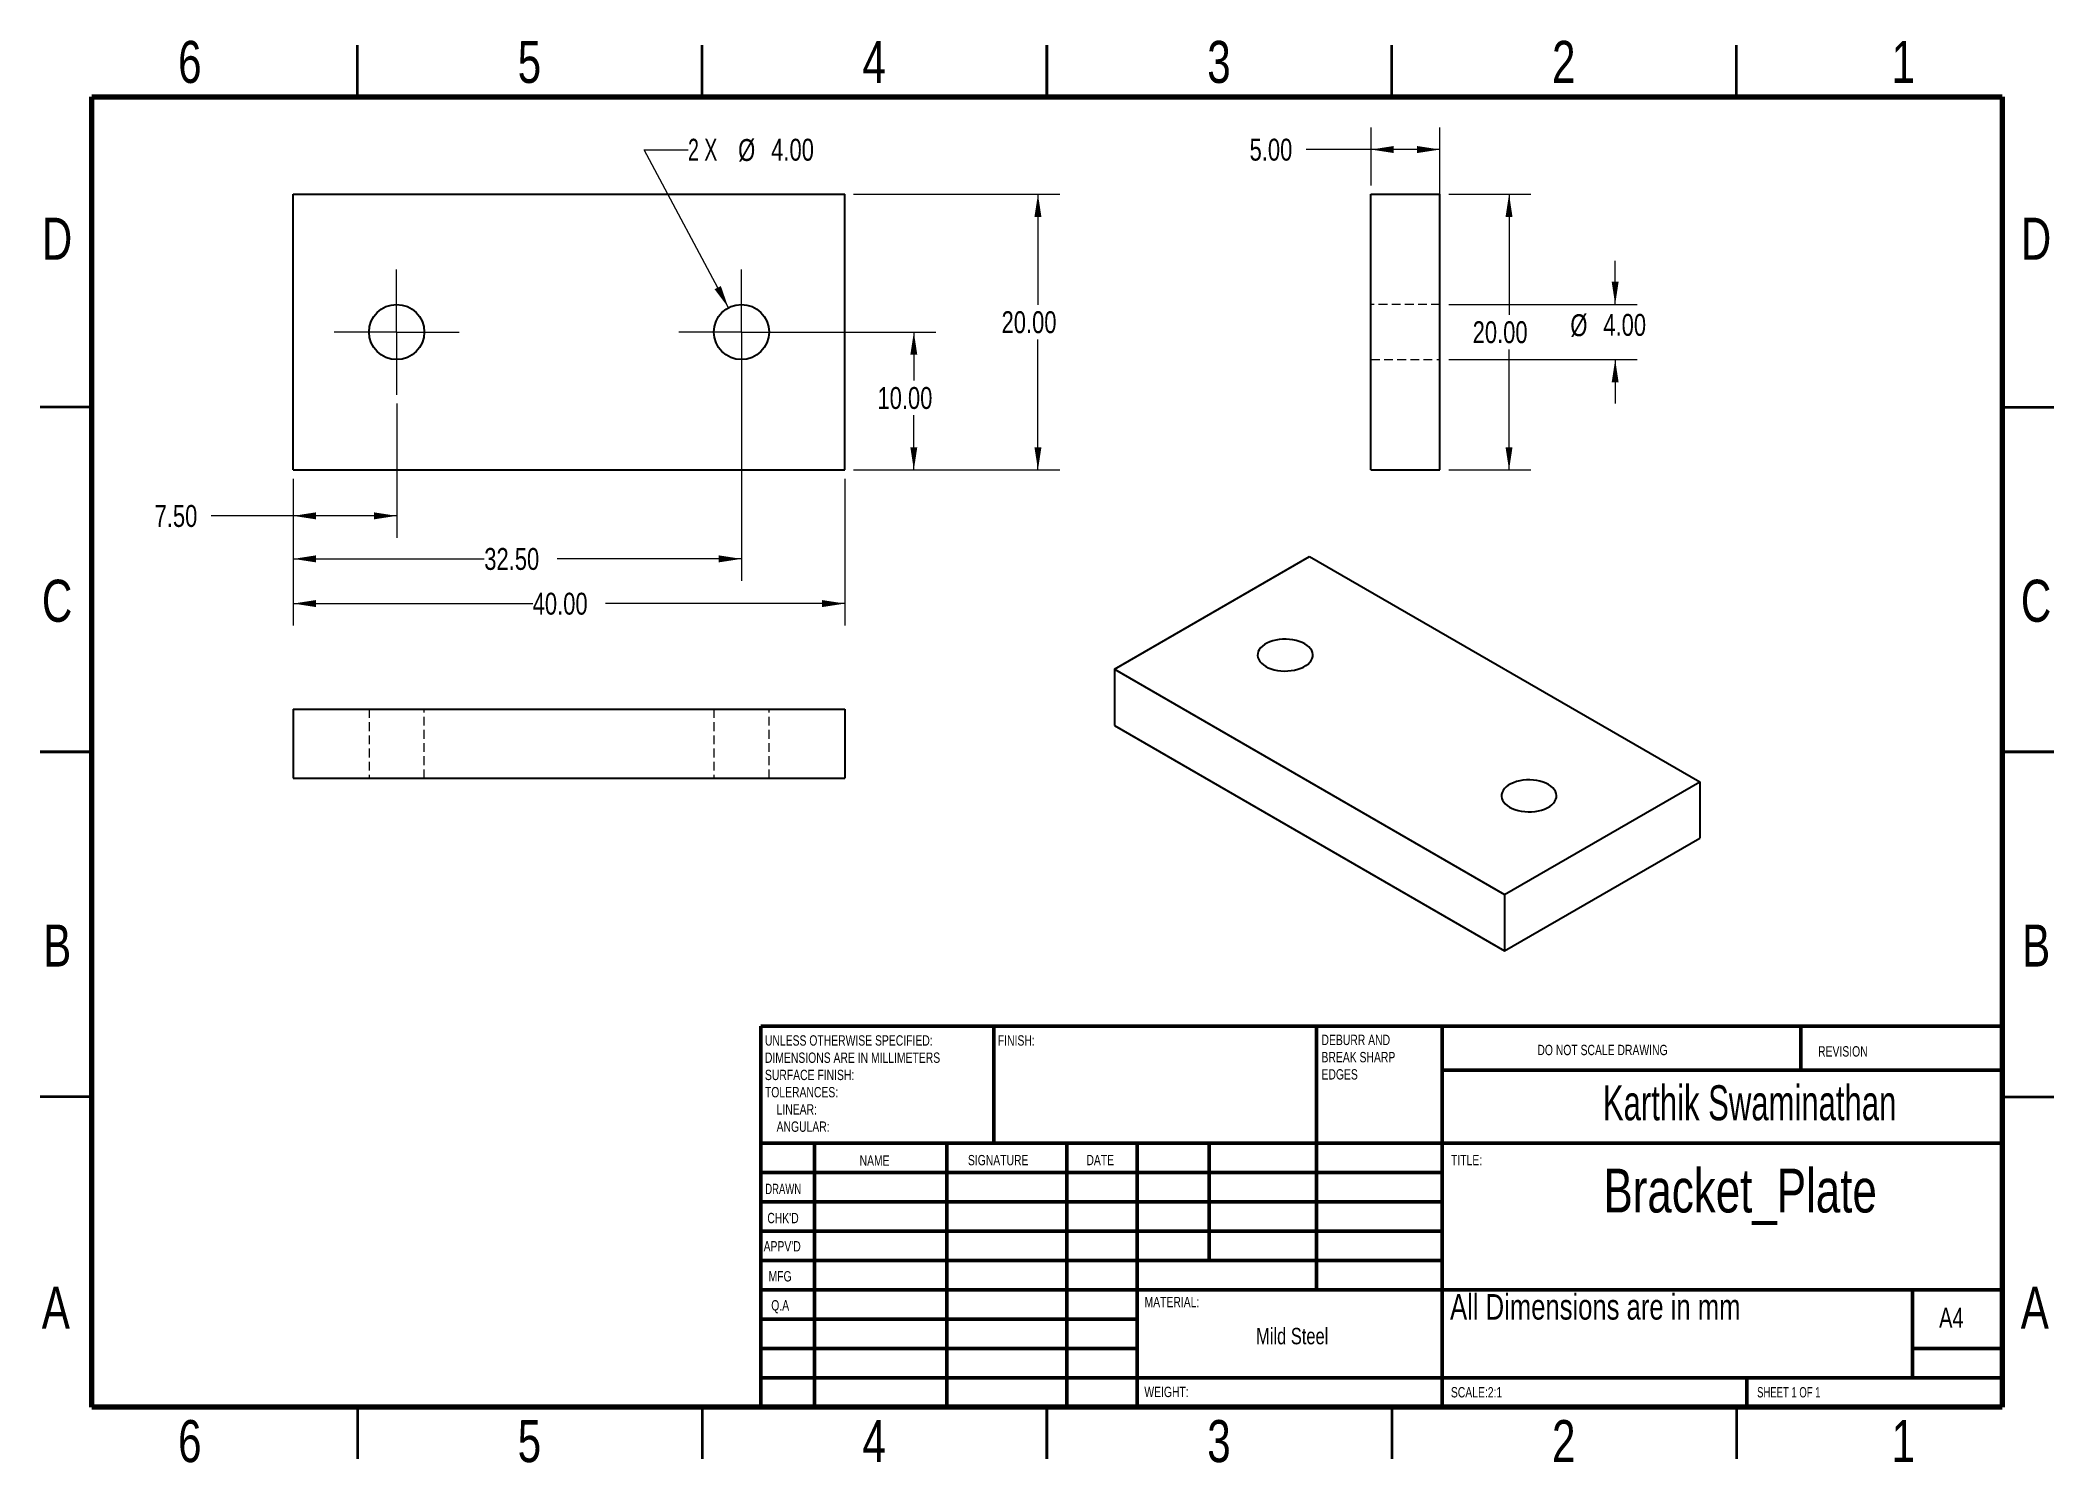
# Model space of a CAD drawing. Header units: millimetres. Extents: x 2 to 294, y 2 to 208.
import ezdxf

# ---------------------------------------------------------------- set-up
doc = ezdxf.new("R2010")
doc.units = ezdxf.units.MM
doc.linetypes.add('HIDDEN', pattern=[1.905, 1.27, -0.635])
doc.styles.add('SLDTEXTSTYLE0', font='TXT', dxfattribs={"width": 0.75})
doc.styles.add('SLDTEXTSTYLE1', font='TXT', dxfattribs={"width": 0.686449})
doc.styles.add('SLDTEXTSTYLE2', font='TXT', dxfattribs={"width": 0.6875})
doc.styles.add('SLDTEXTSTYLE3', font='TXT', dxfattribs={"width": 0.663})
doc.styles.add('SLDTEXTSTYLE4', font='TXT', dxfattribs={"width": 0.666667})
doc.dimstyles.new('SLDDIMSTYLE0', dxfattribs={"dimtxt": 3.175, "dimasz": 3.302, "dimexe": 0, "dimexo": 0.0625, "dimgap": 0.79375, "dimtad": 0, "dimtih": 1, "dimtoh": 1, "dimlfac": 0.5, "dimrnd": 1e-09, "dimzin": 4, "dimdsep": 46, "dimtxsty": 'SLDTEXTSTYLE0', "dimsah": 1, "dimcen": 0.09, "dimadec": 0, "dimazin": 1, "dimtfac": 1, "dimtofl": 0, "dimtmove": 0, "dimatfit": 3, "dimfxl": 0, "dimfrac": 2, "dimtolj": 1, "dimtzin": 12, "dimarcsym": 0})
doc.dimstyles.new('SLDDIMSTYLE1', dxfattribs={"dimtxt": 3.175, "dimasz": 3.302, "dimexe": 0, "dimexo": 0.0625, "dimgap": 0.79375, "dimtad": 0, "dimtih": 1, "dimtoh": 1, "dimlfac": 0.5, "dimrnd": 1e-09, "dimzin": 4, "dimdsep": 46, "dimtxsty": 'SLDTEXTSTYLE0', "dimsah": 1, "dimcen": 0, "dimadec": 0, "dimazin": 1, "dimtfac": 1, "dimtofl": 0, "dimtmove": 0, "dimatfit": 3, "dimfxl": 0, "dimfrac": 2, "dimtolj": 1, "dimtzin": 12, "dimarcsym": 0})
doc.dimstyles.new('SLDDIMSTYLE2', dxfattribs={"dimtxt": 3.175, "dimasz": 3.302, "dimexe": 0, "dimexo": 0.0625, "dimgap": 0.79375, "dimtad": 0, "dimtih": 1, "dimtoh": 1, "dimlfac": 0.5, "dimrnd": 1e-09, "dimzin": 4, "dimdsep": 46, "dimtxsty": 'SLDTEXTSTYLE0', "dimsah": 1, "dimcen": 0.09, "dimadec": 0, "dimazin": 1, "dimtfac": 1, "dimtmove": 0, "dimatfit": 0, "dimfxl": 0, "dimfrac": 2, "dimtolj": 1, "dimtzin": 12, "dimarcsym": 0})

# ---------------------------------------------------------------- blocks, each defined once
blk = doc.blocks.new('SW_NOTE_0')
at = {"color": 0, "linetype": 'Continuous', "lineweight": 0, "char_height": 1.5, "attachment_point": 1, "style": 'SLDTEXTSTYLE0'}
for s, insert in [('UNLESS OTHERWISE SPECIFIED:', (0, 1.93)), ('DIMENSIONS ARE IN MILLIMETERS', (0, -0.57)), ('TOLERANCES:', (0, -5.57)), ('SURFACE FINISH:', (0, -3.07)), ('LINEAR:', (1.69, -8.07)), ('ANGULAR:', (1.69, -10.57))]:
    blk.add_mtext(s, dxfattribs=dict(at, insert=insert))
blk = doc.blocks.new('SW_NOTE_0_1')
at = {"color": 0, "linetype": 'Continuous', "lineweight": 0, "char_height": 1.5, "attachment_point": 1, "style": 'SLDTEXTSTYLE0'}
for s, insert in [('DEBURR AND', (0, 1.93)), ('BREAK SHARP', (0, -0.57)), ('EDGES', (0, -3.07))]:
    blk.add_mtext(s, dxfattribs=dict(at, insert=insert))
blk = doc.blocks.new('_D')
at = {"color": 7, "linetype": 'Continuous', "lineweight": 0}
for p, q in [((54.19, 155.54), (54.19, 136.06)), ((39.19, 144.62), (39.19, 136.06)), ((39.19, 139.24), (27.29, 139.24)), ((54.19, 139.24), (39.19, 139.24))]:
    blk.add_line(p, q, dxfattribs=at)
at = {"color": 7, "linetype": 'Continuous', "lineweight": 18}
for points in [[(39.19, 139.24), (42.49, 138.73), (42.49, 139.75)], [(54.19, 139.24), (50.88, 139.75), (50.88, 138.73)]]:
    blk.add_solid(points, dxfattribs=at)
at = {"color": 7, "linetype": 'Continuous', "lineweight": 18, "insert": (19.08, 140.81), "char_height": 3.175, "attachment_point": 1, "style": 'SLDTEXTSTYLE0'}
blk.add_mtext('7.50', dxfattribs=at)
blk = doc.blocks.new('_D_1')
at = {"color": 7, "linetype": 'Continuous', "lineweight": 0}
for p, q in [((104.19, 164.62), (104.19, 129.83)), ((39.19, 144.62), (39.19, 129.83)), ((39.19, 133), (66.89, 133)), ((104.19, 133), (77.45, 133))]:
    blk.add_line(p, q, dxfattribs=at)
at = {"color": 7, "linetype": 'Continuous', "lineweight": 18}
for points in [[(39.19, 133), (42.49, 132.49), (42.49, 133.51)], [(104.19, 133), (100.88, 133.51), (100.88, 132.49)]]:
    blk.add_solid(points, dxfattribs=at)
at = {"color": 7, "linetype": 'Continuous', "lineweight": 18, "insert": (66.89, 134.58), "char_height": 3.175, "attachment_point": 1, "style": 'SLDTEXTSTYLE0'}
blk.add_mtext('32.50', dxfattribs=at)
blk = doc.blocks.new('_D_2')
at = {"color": 7, "linetype": 'Continuous', "lineweight": 0}
for p, q in [((39.19, 144.62), (39.19, 123.34)), ((119.19, 144.62), (119.19, 123.34)), ((39.19, 126.52), (73.91, 126.52)), ((119.19, 126.52), (84.46, 126.52))]:
    blk.add_line(p, q, dxfattribs=at)
at = {"color": 7, "linetype": 'Continuous', "lineweight": 18}
for points in [[(39.19, 126.52), (42.49, 126.01), (42.49, 127.03)], [(119.19, 126.52), (115.88, 127.03), (115.88, 126.01)]]:
    blk.add_solid(points, dxfattribs=at)
at = {"color": 7, "linetype": 'Continuous', "lineweight": 18, "insert": (73.91, 128.09), "char_height": 3.175, "attachment_point": 1, "style": 'SLDTEXTSTYLE0'}
blk.add_mtext('40.00', dxfattribs=at)
blk = doc.blocks.new('_D_3')
at = {"color": 7, "linetype": 'Continuous', "lineweight": 0}
for p, q in [((105.46, 165.89), (132.36, 165.89)), ((129.19, 165.89), (129.19, 158.87)), ((129.19, 145.89), (129.19, 153.83)), ((120.46, 145.89), (132.36, 145.89))]:
    blk.add_line(p, q, dxfattribs=at)
at = {"color": 7, "linetype": 'Continuous', "lineweight": 18}
for points in [[(129.19, 165.89), (128.68, 162.59), (129.69, 162.59)], [(129.19, 145.89), (129.69, 149.19), (128.68, 149.19)]]:
    blk.add_solid(points, dxfattribs=at)
at = {"color": 7, "linetype": 'Continuous', "lineweight": 18, "insert": (123.91, 157.92), "char_height": 3.175, "attachment_point": 1, "style": 'SLDTEXTSTYLE0'}
blk.add_mtext('10.00', dxfattribs=at)
blk = doc.blocks.new('_D_4')
at = {"color": 7, "linetype": 'Continuous', "lineweight": 0}
for p, q in [((120.46, 185.89), (150.36, 185.89)), ((147.19, 185.89), (147.19, 169.85)), ((147.19, 145.89), (147.19, 164.81)), ((120.46, 145.89), (150.36, 145.89))]:
    blk.add_line(p, q, dxfattribs=at)
at = {"color": 7, "linetype": 'Continuous', "lineweight": 18}
for points in [[(147.19, 185.89), (146.68, 182.59), (147.69, 182.59)], [(147.19, 145.89), (147.69, 149.19), (146.68, 149.19)]]:
    blk.add_solid(points, dxfattribs=at)
at = {"color": 7, "linetype": 'Continuous', "lineweight": 18, "insert": (141.91, 168.91), "char_height": 3.175, "attachment_point": 1, "style": 'SLDTEXTSTYLE0'}
blk.add_mtext('20.00', dxfattribs=at)
blk = doc.blocks.new('_D_5')
at = {"color": 7, "linetype": 'Continuous', "lineweight": 0}
for p, q in [((102.3, 169.42), (90.09, 192.34)), ((90.09, 192.34), (96.44, 192.34))]:
    blk.add_line(p, q, dxfattribs=at)
at = {"color": 7, "linetype": 'Continuous', "lineweight": 18}
blk.add_solid([(102.3, 169.42), (101.2, 172.57), (100.3, 172.1)], dxfattribs=at)
at = {"color": 7, "linetype": 'Continuous', "lineweight": 18, "char_height": 3.175, "attachment_point": 1}
for s, insert, style in [('2 X', (96.44, 193.92), 'SLDTEXTSTYLE4'), ('%%c', (103.71, 193.88), 'SLDTEXTSTYLE0'), ('4.00', (108.5, 193.92), 'SLDTEXTSTYLE0')]:
    blk.add_mtext(s, dxfattribs=dict(at, insert=insert, style=style))
blk = doc.blocks.new('SW_CENTERMARKSYMBOL_0')
at = {"color": 0, "linetype": 'Continuous', "lineweight": 18}
for p, q in [((0, 5.08), (0, 9.08)), ((0, 0), (0, 5.08)), ((-5.08, 0), (-9.08, 0)), ((0, 0), (-5.08, 0)), ((0, 0), (0, -5.08)), ((0, 0), (5.08, 0)), ((5.08, 0), (9.08, 0)), ((0, -5.08), (0, -9.08))]:
    blk.add_line(p, q, dxfattribs=at)
blk = doc.blocks.new('SW_CENTERMARKSYMBOL_1')
at = {"color": 0, "linetype": 'Continuous', "lineweight": 18}
for p, q in [((0, 5.08), (0, 9.08)), ((0, 0), (0, 5.08)), ((-5.08, 0), (-9.08, 0)), ((0, 0), (-5.08, 0)), ((0, 0), (0, -5.08)), ((0, 0), (5.08, 0)), ((5.08, 0), (9.08, 0)), ((0, -5.08), (0, -9.08))]:
    blk.add_line(p, q, dxfattribs=at)
blk = doc.blocks.new('_D_6')
at = {"color": 7, "linetype": 'Continuous', "lineweight": 0}
for p, q in [((195.49, 187.16), (195.49, 195.54)), ((205.49, 147.16), (205.49, 195.54)), ((195.49, 192.36), (186.09, 192.36)), ((205.49, 192.36), (195.49, 192.36))]:
    blk.add_line(p, q, dxfattribs=at)
at = {"color": 7, "linetype": 'Continuous', "lineweight": 18}
for points in [[(195.49, 192.36), (198.79, 191.85), (198.79, 192.87)], [(205.49, 192.36), (202.18, 192.87), (202.18, 191.85)]]:
    blk.add_solid(points, dxfattribs=at)
at = {"color": 7, "linetype": 'Continuous', "lineweight": 18, "insert": (177.88, 193.93), "char_height": 3.175, "attachment_point": 1, "style": 'SLDTEXTSTYLE0'}
blk.add_mtext('5.00', dxfattribs=at)
blk = doc.blocks.new('_D_7')
at = {"color": 7, "linetype": 'Continuous', "lineweight": 0}
for p, q in [((206.76, 185.89), (218.68, 185.89)), ((215.51, 185.89), (215.51, 168.41)), ((215.51, 145.89), (215.51, 163.37)), ((206.76, 145.89), (218.68, 145.89))]:
    blk.add_line(p, q, dxfattribs=at)
at = {"color": 7, "linetype": 'Continuous', "lineweight": 18}
for points in [[(215.51, 185.89), (215, 182.59), (216.01, 182.59)], [(215.51, 145.89), (216.01, 149.19), (215, 149.19)]]:
    blk.add_solid(points, dxfattribs=at)
at = {"color": 7, "linetype": 'Continuous', "lineweight": 18, "insert": (210.23, 167.46), "char_height": 3.175, "attachment_point": 1, "style": 'SLDTEXTSTYLE0'}
blk.add_mtext('20.00', dxfattribs=at)
blk = doc.blocks.new('_D_8')
at = {"color": 7, "linetype": 'Continuous', "lineweight": 0}
for p, q in [((230.9, 169.89), (230.9, 176.24)), ((206.76, 169.89), (234.07, 169.89)), ((206.76, 161.89), (234.07, 161.89)), ((230.9, 161.89), (230.9, 155.54))]:
    blk.add_line(p, q, dxfattribs=at)
at = {"color": 7, "linetype": 'Continuous', "lineweight": 18}
for points in [[(230.9, 169.89), (231.4, 173.19), (230.39, 173.19)], [(230.9, 161.89), (230.39, 158.59), (231.4, 158.59)]]:
    blk.add_solid(points, dxfattribs=at)
at = {"color": 7, "linetype": 'Continuous', "lineweight": 18, "char_height": 3.175, "attachment_point": 1, "style": 'SLDTEXTSTYLE0'}
for s, insert in [('%%c', (224.4, 168.47)), ('4.00', (229.18, 168.52))]:
    blk.add_mtext(s, dxfattribs=dict(at, insert=insert))

msp = doc.modelspace()

# ---------------------------------------------------------------- linework, layer by layer
at = {"color": 7, "linetype": 'Continuous', "lineweight": 35}
for p, q in [((48.5, 200), (48.5, 207.5)), ((98.5, 200), (98.5, 207.5)), ((148.5, 207.5), (148.5, 200)), ((148.5, 200), (148.5, 207.5)), ((198.5, 200), (198.5, 207.5)), ((248.5, 200), (248.5, 207.5)), ((10, 155), (2.5, 155)), ((287, 155), (294.5, 155)), ((2.5, 105), (10, 105)), ((10, 105), (2.5, 105)), ((294.5, 105), (287, 105)), ((287, 105), (294.5, 105)), ((10, 55), (2.5, 55)), ((287, 55), (294.5, 55)), ((48.5, 10), (48.5, 2.5)), ((98.5, 10), (98.5, 2.5)), ((148.5, 2.5), (148.5, 10)), ((148.5, 10), (148.5, 2.5)), ((198.5, 10), (198.5, 2.5)), ((248.5, 10), (248.5, 2.5))]:
    msp.add_line(p, q, dxfattribs=at)
at = {"color": 7, "linetype": 'Continuous', "lineweight": 70}
for p, q in [((10, 10), (10, 200)), ((10, 200), (287, 200)), ((287, 200), (287, 10)), ((287, 10), (10, 10))]:
    msp.add_line(p, q, dxfattribs=at)
at = {"color": 7, "linetype": 'Continuous', "lineweight": 25}
for p, q in [((39.186, 185.891), (119.186, 185.891)), ((39.186, 145.891), (39.186, 185.891)), ((119.186, 145.891), (119.186, 185.891)), ((195.486, 145.891), (195.486, 185.891)), ((195.486, 185.891), (205.486, 185.891)), ((205.486, 145.891), (205.486, 185.891)), ((39.186, 145.891), (119.186, 145.891)), ((195.486, 145.891), (205.486, 145.891)), ((158.3, 117.006), (186.584, 133.334)), ((186.584, 133.334), (243.153, 100.678)), ((158.3, 117.006), (214.868, 84.35)), ((158.3, 117.006), (158.3, 108.841)), ((39.186, 111.203), (119.186, 111.203)), ((39.186, 111.203), (39.186, 101.203)), ((119.186, 111.203), (119.186, 101.203)), ((158.3, 108.841), (214.868, 76.184)), ((39.186, 101.203), (119.186, 101.203)), ((214.868, 84.35), (243.153, 100.678)), ((243.153, 100.678), (243.153, 92.513)), ((214.868, 76.184), (243.153, 92.513)), ((214.868, 84.35), (214.868, 76.184))]:
    msp.add_line(p, q, dxfattribs=at)
at = {"color": 7, "linetype": 'HIDDEN', "lineweight": 18}
for p, q in [((205.486, 169.891), (195.486, 169.891)), ((195.486, 161.891), (205.486, 161.891)), ((50.186, 111.203), (50.186, 101.203)), ((58.186, 101.203), (58.186, 111.203)), ((100.186, 111.203), (100.186, 101.203)), ((108.186, 101.203), (108.186, 111.203))]:
    msp.add_line(p, q, dxfattribs=at)
at = {"color": 7, "linetype": 'Continuous', "lineweight": 50}
for p, q in [((107, 65.25), (287, 65.25)), ((107, 65.25), (107, 10)), ((140.8, 48.25), (140.8, 65.25)), ((187.6, 65.25), (187.6, 27)), ((205.8, 65.25), (205.8, 10)), ((257.8, 58.875), (257.8, 65.25)), ((287, 58.875), (205.8, 58.875)), ((287, 48.25), (107, 48.25)), ((114.8, 48.25), (114.8, 10)), ((133.991, 48.25), (133.991, 10)), ((151.399, 48.25), (151.399, 10)), ((161.6, 10), (161.6, 48.25)), ((172, 31.25), (172, 48.25)), ((205.8, 44), (107, 44)), ((205.8, 39.75), (107, 39.75)), ((205.8, 35.5), (107, 35.5)), ((205.8, 31.25), (107, 31.25)), ((161.6, 27), (107, 27)), ((161.6, 27), (287, 27)), ((274, 14.25), (274, 27)), ((161.6, 22.75), (107, 22.75)), ((161.6, 18.5), (107, 18.5)), ((287, 18.5), (274, 18.5)), ((107, 14.25), (287, 14.25)), ((250, 10), (250, 14.25))]:
    msp.add_line(p, q, dxfattribs=at)
at = {"color": 7, "linetype": 'Continuous', "lineweight": 25, "flags": 128}
for points in [[(180.22, 117.414), (180.597, 117.223), (181.012, 117.06), (181.46, 116.928), (181.933, 116.83), (182.423, 116.766), (182.923, 116.739), (183.425, 116.748), (183.921, 116.794), (184.404, 116.874), (184.865, 116.99), (185.297, 117.137), (185.694, 117.315), (186.049, 117.52), (186.357, 117.749), (186.613, 117.999), (186.812, 118.265), (186.952, 118.543), (187.031, 118.83), (187.047, 119.12), (186.999, 119.408), (186.89, 119.691), (186.72, 119.964), (186.492, 120.223), (186.209, 120.462), (185.877, 120.68), (185.5, 120.872), (185.085, 121.035), (184.637, 121.166), (184.165, 121.265), (183.674, 121.328), (183.174, 121.355), (182.672, 121.346), (182.176, 121.301), (181.694, 121.22), (181.233, 121.105), (180.8, 120.957), (180.403, 120.779), (180.048, 120.574), (179.74, 120.345), (179.485, 120.095), (179.285, 119.829), (179.145, 119.551), (179.066, 119.264), (179.051, 118.975), (179.098, 118.686), (179.207, 118.403), (179.378, 118.13), (179.606, 117.872), (179.888, 117.632), (180.22, 117.414)], [(221.232, 100.27), (220.856, 100.462), (220.44, 100.625), (219.993, 100.756), (219.52, 100.854), (219.03, 100.918), (218.53, 100.945), (218.028, 100.936), (217.531, 100.89), (217.049, 100.81), (216.588, 100.694), (216.156, 100.547), (215.759, 100.369), (215.404, 100.164), (215.096, 99.935), (214.84, 99.685), (214.64, 99.419), (214.5, 99.141), (214.422, 98.854), (214.406, 98.564), (214.453, 98.276), (214.563, 97.993), (214.733, 97.72), (214.961, 97.461), (215.243, 97.222), (215.576, 97.004), (215.952, 96.812), (216.368, 96.649), (216.815, 96.518), (217.288, 96.419), (217.778, 96.356), (218.278, 96.329), (218.78, 96.338), (219.277, 96.383), (219.759, 96.464), (220.22, 96.579), (220.652, 96.727), (221.049, 96.905), (221.404, 97.11), (221.712, 97.339), (221.968, 97.589), (222.167, 97.855), (222.308, 98.133), (222.386, 98.42), (222.402, 98.709), (222.355, 98.998), (222.245, 99.281), (222.075, 99.554), (221.847, 99.812), (221.565, 100.052), (221.232, 100.27)]]:
    msp.add_lwpolyline(points, dxfattribs=at)
at = {"color": 7, "linetype": 'Continuous', "lineweight": 25}
for centre in [(54.186, 165.891), (104.186, 165.891)]:
    msp.add_circle(centre, 4, dxfattribs=at)

# ---------------------------------------------------------------- block references
at = {"color": 7, "linetype": 'Continuous', "lineweight": 0}
for name, p in [('SW_CENTERMARKSYMBOL_0', (54.186, 165.891)), ('SW_CENTERMARKSYMBOL_1', (104.186, 165.891)), ('SW_NOTE_0', (107.594, 61.987)), ('SW_NOTE_0_1', (188.309, 62.069))]:
    msp.add_blockref(name, p, dxfattribs=at)

# ---------------------------------------------------------------- texts
for s, insert, char_height, attachment_point, style in [('6', (24.189, 208.114), 6.096, 2, 'SLDTEXTSTYLE0'), ('5', (73.439, 208.114), 6.096, 2, 'SLDTEXTSTYLE0'), ('4', (123.439, 208.114), 6.096, 2, 'SLDTEXTSTYLE0'), ('3', (173.439, 208.114), 6.096, 2, 'SLDTEXTSTYLE0'), ('2', (223.439, 208.114), 6.096, 2, 'SLDTEXTSTYLE0'), ('1', (272.689, 208.114), 6.096, 2, 'SLDTEXTSTYLE0'), ('D', (4.93, 182.476), 6.096, 2, 'SLDTEXTSTYLE0'), ('D', (291.93, 182.476), 6.096, 2, 'SLDTEXTSTYLE0'), ('C', (4.937, 129.976), 6.096, 2, 'SLDTEXTSTYLE0'), ('C', (291.937, 129.976), 6.096, 2, 'SLDTEXTSTYLE0'), ('B', (4.953, 79.976), 6.096, 2, 'SLDTEXTSTYLE0'), ('B', (291.953, 79.976), 6.096, 2, 'SLDTEXTSTYLE0'), ('FINISH:', (141.371, 63.919), 1.5, 1, 'SLDTEXTSTYLE0'), ('DO NOT SCALE DRAWING', (219.615, 62.533), 1.5, 1, 'SLDTEXTSTYLE0'), ('REVISION', (260.328, 62.335), 1.5, 1, 'SLDTEXTSTYLE0'), ('Karthik Swaminathan', (250.397, 56.669), 5.08, 2, 'SLDTEXTSTYLE3'), ('NAME', (121.322, 46.501), 1.5, 1, 'SLDTEXTSTYLE0'), ('SIGNATURE', (137.034, 46.562), 1.5, 1, 'SLDTEXTSTYLE0'), ('DATE', (154.215, 46.576), 1.5, 1, 'SLDTEXTSTYLE0'), ('TITLE:', (207.09, 46.576), 1.5, 1, 'SLDTEXTSTYLE0'), ('Bracket_Plate', (249.029, 44.572), 6.35, 2, 'SLDTEXTSTYLE0'), ('DRAWN', (107.643, 42.385), 1.5, 1, 'SLDTEXTSTYLE1'), ("CHK'D", (107.939, 38.162), 1.5, 1, 'SLDTEXTSTYLE0'), ("APPV'D", (107.402, 34.066), 1.5, 1, 'SLDTEXTSTYLE0'), ('MFG', (108.124, 29.716), 1.5, 1, 'SLDTEXTSTYLE0'), ('A', (4.757, 27.476), 6.096, 2, 'SLDTEXTSTYLE0'), ('All Dimensions are in mm', (206.953, 26.388), 3.70417, 1, 'SLDTEXTSTYLE0'), ('A', (291.757, 27.476), 6.096, 2, 'SLDTEXTSTYLE0'), ('Q.A', (108.509, 25.505), 1.5, 1, 'SLDTEXTSTYLE0'), ('MATERIAL:', (162.646, 25.986), 1.5, 1, 'SLDTEXTSTYLE0'), ('A4', (277.871, 24.406), 2.9104, 1, 'SLDTEXTSTYLE0'), ('Mild Steel', (184.062, 21.486), 2.3813, 2, 'SLDTEXTSTYLE0'), ('WEIGHT:', (162.618, 12.949), 1.4986, 1, 'SLDTEXTSTYLE0'), ('SCALE:2:1', (207.074, 12.9), 1.5, 1, 'SLDTEXTSTYLE0'), ('SHEET 1 OF 1', (251.478, 12.9), 1.5, 1, 'SLDTEXTSTYLE2'), ('6', (24.189, 8.114), 6.096, 2, 'SLDTEXTSTYLE0'), ('5', (73.439, 8.114), 6.096, 2, 'SLDTEXTSTYLE0'), ('4', (123.439, 8.114), 6.096, 2, 'SLDTEXTSTYLE0'), ('3', (173.439, 8.114), 6.096, 2, 'SLDTEXTSTYLE0'), ('2', (223.439, 8.114), 6.096, 2, 'SLDTEXTSTYLE0'), ('1', (272.689, 8.114), 6.096, 2, 'SLDTEXTSTYLE0')]:
    msp.add_mtext(s, dxfattribs=dict(at, insert=insert, char_height=char_height, attachment_point=attachment_point, style=style))

# ---------------------------------------------------------------- dimensions: what is measured, and where the dimension line sits
at = {"color": 7, "linetype": 'Continuous', "lineweight": 18}
dim = msp.add_diameter_dim_2p(p1=(106.067, 162.361), p2=(102.304, 169.42), text='2 X <>', dimstyle='SLDDIMSTYLE1', dxfattribs=at)
dim.commit()
dim.dimension.update_dxf_attribs({"geometry": '_D_5', "text_midpoint": (106.576, 192.336), "dimtype": 163})
for base, p1, p2, picture, middle in [((205.486, 192.361), (195.486, 185.891), (205.486, 145.891), '_D_6', (181.984, 192.361)), ((104.186, 133.002), (39.186, 145.891), (104.186, 165.891), '_D_1', (72.167, 133.002)), ((54.186, 139.24), (39.186, 145.891), (54.186, 156.811), '_D', (23.186, 139.24)), ((119.186, 126.518), (39.186, 145.891), (119.186, 145.891), '_D_2', (79.186, 126.518))]:
    dim = msp.add_linear_dim(base=base, p1=p1, p2=p2, dimstyle='SLDDIMSTYLE0', dxfattribs=at)
    dim.commit()
    dim.dimension.update_dxf_attribs({"geometry": picture, "text_midpoint": middle, "dimtype": 160})
for base, p1, p2, picture, middle in [((147.186, 185.891), (119.186, 145.891), (119.186, 185.891), '_D_4', (147.186, 167.335)), ((215.506, 185.891), (205.486, 145.891), (205.486, 185.891), '_D_7', (215.506, 165.891)), ((129.186, 165.891), (119.186, 145.891), (104.186, 165.891), '_D_3', (129.186, 156.348))]:
    dim = msp.add_linear_dim(base=base, p1=p1, p2=p2, angle=90, dimstyle='SLDDIMSTYLE0', dxfattribs=at)
    dim.commit()
    dim.dimension.update_dxf_attribs({"geometry": picture, "text_midpoint": middle, "dimtype": 160})
dim = msp.add_linear_dim(base=(230.896, 161.891), p1=(205.486, 169.891), p2=(205.486, 161.891), angle=90, text='%%c<>', dimstyle='SLDDIMSTYLE2', dxfattribs=at)
dim.commit()
dim.dimension.update_dxf_attribs({"geometry": '_D_8', "text_midpoint": (230.896, 166.93), "dimtype": 160})

doc.saveas('drawing.dxf')
